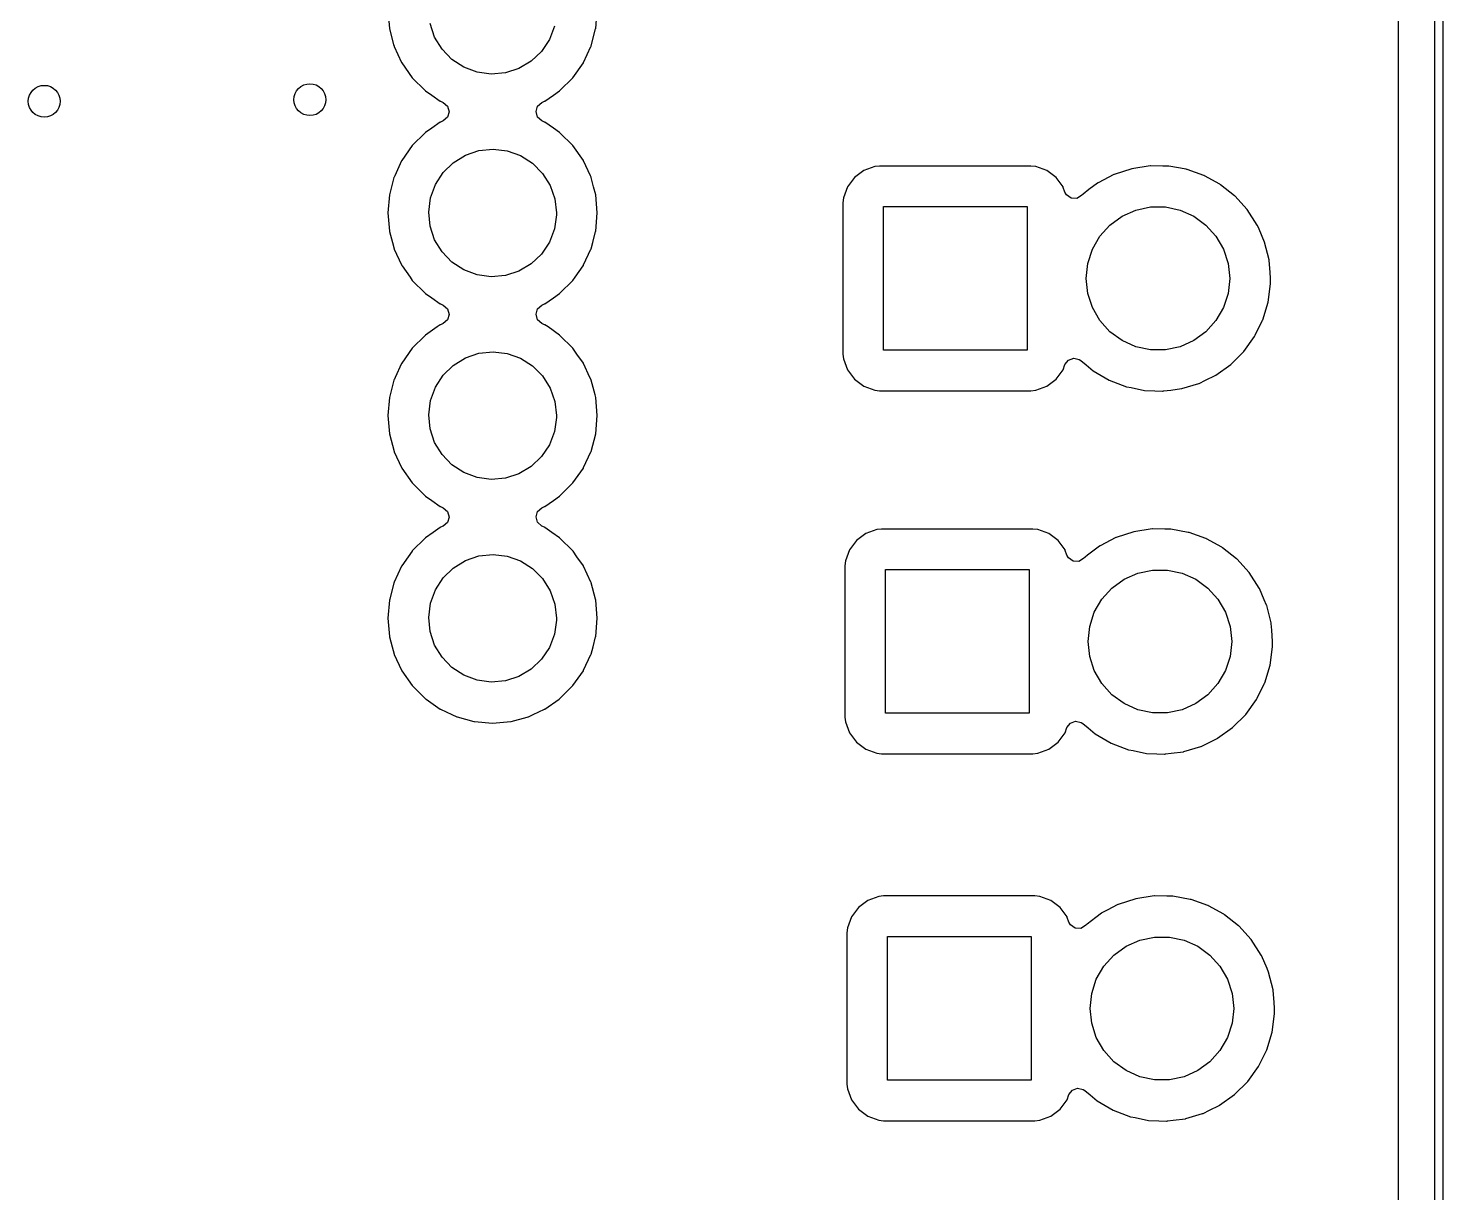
# Model space of a CAD drawing. Extents: x 10 to 287, y -200 to -10.
# Drawn here: x 160.11 to 177.84, y -110.64 to -96.05 of the extents above; entities that cross this region are included whole.
import ezdxf

# ---------------------------------------------------------------- set-up
doc = ezdxf.new("R2010")
doc.units = 0
doc.layers.add('BLACK', color=7, linetype='CONTINUOUS')

msp = doc.modelspace()

# ---------------------------------------------------------------- linework, layer by layer
at = {"layer": 'BLACK', "linetype": 'CONTINUOUS'}
for p, q in [((177.74, -125.135), (177.74, -55.285)), ((177.84, -55.235), (177.84, -125.185)), ((177.281, -57.4262), (177.281, -122.973)), ((164.617, -95.82), (164.636, -96.0481)), ((167.224, -96.0481), (167.243, -95.82)), ((164.636, -96.0481), (164.638, -96.0534)), ((164.638, -96.0534), (164.638, -96.0534)), ((164.638, -96.0534), (164.69, -96.2482)), ((165.204, -96.1556), (165.147, -95.9863)), ((166.705, -96.019), (166.642, -96.1857)), ((167.17, -96.2482), (167.222, -96.0534)), ((167.222, -96.0534), (167.224, -96.0481)), ((167.222, -96.0534), (167.222, -96.0534)), ((164.69, -96.2482), (164.696, -96.2692)), ((164.696, -96.2692), (164.698, -96.2742)), ((165.296, -96.3081), (165.204, -96.1556)), ((166.642, -96.1857), (166.543, -96.3342)), ((167.162, -96.2742), (167.164, -96.2692)), ((167.164, -96.2692), (167.17, -96.2482)), ((164.698, -96.2742), (164.698, -96.2742)), ((164.698, -96.2742), (164.79, -96.4718)), ((165.42, -96.4364), (165.296, -96.3081)), ((165.569, -96.5341), (165.42, -96.4364)), ((166.543, -96.3342), (166.414, -96.4572)), ((167.07, -96.4718), (167.162, -96.2742)), ((167.162, -96.2742), (167.162, -96.2742)), ((164.79, -96.4718), (164.79, -96.4718)), ((164.79, -96.4718), (164.792, -96.4767)), ((164.792, -96.4767), (164.924, -96.6643)), ((165.736, -96.5962), (165.569, -96.5341)), ((165.913, -96.6198), (165.736, -96.5962)), ((166.091, -96.6037), (165.913, -96.6198)), ((166.26, -96.5485), (166.091, -96.6037)), ((166.414, -96.4572), (166.26, -96.5485)), ((166.936, -96.6643), (167.068, -96.4767)), ((167.068, -96.4767), (167.07, -96.4718)), ((167.07, -96.4718), (167.07, -96.4718)), ((164.924, -96.6643), (165.086, -96.8262)), ((166.774, -96.8262), (166.936, -96.6643)), ((165.086, -96.8262), (165.09, -96.8294)), ((165.09, -96.8294), (165.09, -96.8294)), ((165.09, -96.8294), (165.168, -96.8841)), ((165.168, -96.8841), (165.273, -96.9575)), ((165.273, -96.9575), (165.278, -96.9598)), ((165.278, -96.9598), (165.278, -96.9598)), ((165.278, -96.9598), (165.312, -96.9758)), ((165.312, -96.9758), (165.366, -97.0227)), ((166.495, -97.021), (166.548, -96.9758)), ((166.548, -96.9758), (166.582, -96.9598)), ((166.582, -96.9598), (166.587, -96.9575)), ((166.582, -96.9598), (166.582, -96.9598)), ((166.587, -96.9575), (166.692, -96.8841)), ((166.692, -96.8841), (166.77, -96.8294)), ((166.77, -96.8294), (166.774, -96.8262)), ((166.77, -96.8294), (166.77, -96.8294)), ((165.365, -97.159), (165.312, -97.2042)), ((165.385, -97.091), (165.365, -97.159)), ((165.366, -97.0227), (165.385, -97.091)), ((166.475, -97.089), (166.495, -97.021)), ((166.494, -97.1573), (166.475, -97.089)), ((166.548, -97.2042), (166.494, -97.1573)), ((165.168, -97.2959), (165.09, -97.3506)), ((165.273, -97.2225), (165.168, -97.2959)), ((165.278, -97.2202), (165.273, -97.2225)), ((165.312, -97.2042), (165.278, -97.2202)), ((165.278, -97.2202), (165.278, -97.2202)), ((166.582, -97.2202), (166.548, -97.2042)), ((166.587, -97.2225), (166.582, -97.2202)), ((166.582, -97.2202), (166.582, -97.2202)), ((166.692, -97.2959), (166.587, -97.2225)), ((166.77, -97.3506), (166.692, -97.2959)), ((165.086, -97.3538), (164.924, -97.5157)), ((165.09, -97.3506), (165.086, -97.3538)), ((165.09, -97.3506), (165.09, -97.3506)), ((166.774, -97.3538), (166.77, -97.3506)), ((166.77, -97.3506), (166.77, -97.3506)), ((166.936, -97.5157), (166.774, -97.3538)), ((164.924, -97.5157), (164.792, -97.7033)), ((165.437, -97.7296), (165.589, -97.6361)), ((165.589, -97.6361), (165.758, -97.5787)), ((165.758, -97.5787), (165.936, -97.56)), ((165.936, -97.56), (166.113, -97.5811)), ((166.113, -97.5811), (166.281, -97.641)), ((166.281, -97.641), (166.431, -97.7365)), ((167.068, -97.7033), (166.936, -97.5157)), ((164.79, -97.7082), (164.704, -97.8934)), ((164.792, -97.7033), (164.79, -97.7082)), ((164.79, -97.7082), (164.79, -97.7082)), ((165.213, -98.0043), (165.31, -97.8544)), ((165.31, -97.8544), (165.437, -97.7296)), ((166.431, -97.7365), (166.557, -97.8631)), ((166.557, -97.8631), (166.651, -98.0143)), ((167.07, -97.7082), (167.068, -97.7033)), ((167.156, -97.8934), (167.07, -97.7082)), ((167.07, -97.7082), (167.07, -97.7082)), ((170.583, -97.8294), (170.467, -97.9167)), ((170.72, -97.7783), (170.583, -97.8294)), ((170.782, -97.7715), (170.72, -97.7783)), ((172.678, -97.7715), (170.782, -97.7715)), ((172.74, -97.7783), (172.678, -97.7715)), ((172.877, -97.8294), (172.74, -97.7783)), ((172.993, -97.9167), (172.877, -97.8294)), ((173.942, -97.8051), (173.722, -97.8771)), ((174.171, -97.7701), (173.942, -97.8051)), ((174.177, -97.7702), (174.171, -97.7701)), ((174.33, -97.7721), (174.177, -97.7702)), ((174.177, -97.7702), (174.177, -97.7702)), ((174.403, -97.7729), (174.33, -97.7721)), ((174.408, -97.7738), (174.403, -97.7729)), ((174.408, -97.7739), (174.408, -97.7738)), ((174.626, -97.8127), (174.408, -97.7739)), ((174.631, -97.8136), (174.626, -97.8127)), ((174.626, -97.8127), (174.626, -97.8127)), ((174.636, -97.8153), (174.631, -97.8136)), ((174.844, -97.8892), (174.636, -97.8153)), ((174.636, -97.8153), (174.636, -97.8153)), ((164.663, -98.0333), (164.636, -98.1319)), ((164.694, -97.9161), (164.663, -98.0333)), ((164.696, -97.9108), (164.694, -97.9161)), ((164.694, -97.9161), (164.694, -97.9161)), ((164.704, -97.8934), (164.696, -97.9108)), ((165.152, -98.1719), (165.213, -98.0043)), ((166.651, -98.0143), (166.71, -98.1828)), ((167.164, -97.9108), (167.156, -97.8934)), ((167.166, -97.9161), (167.164, -97.9108)), ((167.197, -98.0333), (167.166, -97.9161)), ((167.166, -97.9161), (167.166, -97.9161)), ((167.224, -98.1319), (167.197, -98.0333)), ((170.379, -98.0333), (170.328, -98.1697)), ((170.467, -97.9167), (170.379, -98.0333)), ((173.081, -98.0333), (172.993, -97.9167)), ((173.084, -98.0417), (173.081, -98.0333)), ((173.105, -98.0986), (173.084, -98.0417)), ((173.084, -98.0417), (173.084, -98.0417)), ((173.513, -97.9872), (173.406, -98.0676)), ((173.517, -97.9841), (173.513, -97.9872)), ((173.513, -97.9872), (173.513, -97.9872)), ((173.521, -97.9817), (173.517, -97.9841)), ((173.718, -97.8795), (173.521, -97.9817)), ((173.722, -97.8771), (173.718, -97.8795)), ((173.718, -97.8795), (173.718, -97.8795)), ((174.849, -97.8909), (174.844, -97.8892)), ((174.844, -97.8892), (174.844, -97.8892)), ((174.854, -97.8934), (174.849, -97.8909)), ((175.048, -98.0003), (174.854, -97.8934)), ((174.854, -97.8934), (174.854, -97.8934)), ((175.052, -98.0028), (175.048, -98.0003)), ((175.048, -98.0003), (175.048, -98.0003)), ((175.056, -98.006), (175.052, -98.0028)), ((175.23, -98.1432), (175.056, -98.006)), ((175.056, -98.006), (175.056, -98.006)), ((164.636, -98.1319), (164.617, -98.36)), ((165.13, -98.3488), (165.152, -98.1719)), ((166.71, -98.1828), (166.73, -98.36)), ((167.243, -98.36), (167.224, -98.1319)), ((170.328, -98.1697), (170.321, -98.2319)), ((173.124, -98.1321), (173.105, -98.0986)), ((173.182, -98.1734), (173.124, -98.1321)), ((173.253, -98.1768), (173.182, -98.1734)), ((173.314, -98.1414), (173.253, -98.1768)), ((173.332, -98.1231), (173.314, -98.1414)), ((173.406, -98.0676), (173.332, -98.1231)), ((175.234, -98.1464), (175.23, -98.1432)), ((175.23, -98.1432), (175.23, -98.1432)), ((175.39, -98.3177), (175.234, -98.1464)), ((164.617, -98.36), (164.636, -98.5881)), ((165.147, -98.5263), (165.13, -98.3488)), ((166.73, -98.3823), (166.705, -98.559)), ((166.73, -98.36), (166.73, -98.3823)), ((167.224, -98.5881), (167.243, -98.36)), ((170.321, -98.2319), (170.321, -100.128)), ((170.83, -100.08), (170.83, -98.28)), ((170.83, -98.28), (172.63, -98.28)), ((172.63, -98.28), (172.63, -100.08)), ((173.668, -98.5112), (173.82, -98.4006)), ((173.82, -98.4006), (173.992, -98.324)), ((173.992, -98.324), (174.176, -98.2849)), ((174.176, -98.2849), (174.364, -98.2849)), ((174.364, -98.2849), (174.548, -98.324)), ((174.548, -98.324), (174.72, -98.4006)), ((174.72, -98.4006), (174.872, -98.5112)), ((175.516, -98.5121), (175.39, -98.3177)), ((165.204, -98.6956), (165.147, -98.5263)), ((166.705, -98.559), (166.642, -98.7257)), ((173.542, -98.651), (173.668, -98.5112)), ((174.872, -98.5112), (174.998, -98.651)), ((175.518, -98.5169), (175.516, -98.5121)), ((175.538, -98.5628), (175.518, -98.5169)), ((175.518, -98.5169), (175.518, -98.5169)), ((175.608, -98.7245), (175.538, -98.5628)), ((164.636, -98.5881), (164.638, -98.5934)), ((164.638, -98.5934), (164.638, -98.5934)), ((164.638, -98.5934), (164.674, -98.7295)), ((164.674, -98.7295), (164.696, -98.8092)), ((165.296, -98.8481), (165.204, -98.6956)), ((166.642, -98.7257), (166.543, -98.8742)), ((167.164, -98.8092), (167.186, -98.7295)), ((167.186, -98.7295), (167.222, -98.5934)), ((167.222, -98.5934), (167.224, -98.5881)), ((167.222, -98.5934), (167.222, -98.5934)), ((173.448, -98.8139), (173.542, -98.651)), ((174.998, -98.651), (175.092, -98.8139)), ((175.664, -98.9492), (175.608, -98.7245)), ((164.696, -98.8092), (164.698, -98.8142)), ((164.698, -98.8142), (164.698, -98.8142)), ((164.698, -98.8142), (164.79, -99.0118)), ((165.42, -98.9764), (165.296, -98.8481)), ((166.543, -98.8742), (166.414, -98.9972)), ((167.07, -99.0118), (167.162, -98.8142)), ((167.162, -98.8142), (167.164, -98.8092)), ((167.162, -98.8142), (167.162, -98.8142)), ((173.39, -98.9929), (173.448, -98.8139)), ((175.092, -98.8139), (175.15, -98.9929)), ((164.79, -99.0118), (164.79, -99.0118)), ((164.79, -99.0118), (164.792, -99.0167)), ((164.792, -99.0167), (164.796, -99.0213)), ((164.796, -99.0213), (164.896, -99.1647)), ((165.569, -99.0741), (165.42, -98.9764)), ((165.736, -99.1362), (165.569, -99.0741)), ((166.26, -99.0885), (166.091, -99.1437)), ((166.414, -98.9972), (166.26, -99.0885)), ((166.964, -99.1647), (167.064, -99.0213)), ((167.064, -99.0213), (167.068, -99.0167)), ((167.068, -99.0167), (167.07, -99.0118)), ((167.07, -99.0118), (167.07, -99.0118)), ((173.37, -99.18), (173.39, -98.9929)), ((175.15, -98.9929), (175.17, -99.18)), ((175.665, -98.9543), (175.664, -98.9492)), ((175.677, -99.1024), (175.665, -98.9543)), ((175.665, -98.9543), (175.665, -98.9543)), ((175.683, -99.18), (175.677, -99.1024)), ((164.896, -99.1647), (164.924, -99.2043)), ((164.924, -99.2043), (165.086, -99.3662)), ((165.913, -99.1598), (165.736, -99.1362)), ((166.091, -99.1437), (165.913, -99.1598)), ((166.774, -99.3662), (166.936, -99.2043)), ((166.936, -99.2043), (166.964, -99.1647)), ((173.39, -99.3671), (173.37, -99.18)), ((175.17, -99.18), (175.15, -99.3671)), ((175.651, -99.4787), (175.682, -99.249)), ((175.682, -99.249), (175.683, -99.2043)), ((175.683, -99.1834), (175.683, -99.18)), ((175.683, -99.2043), (175.683, -99.1834)), ((175.683, -99.1834), (175.683, -99.1834)), ((165.086, -99.3662), (165.09, -99.3694)), ((165.09, -99.3694), (165.09, -99.3694)), ((165.09, -99.3694), (165.168, -99.4241)), ((165.168, -99.4241), (165.273, -99.4975)), ((166.587, -99.4975), (166.692, -99.4241)), ((166.692, -99.4241), (166.77, -99.3694)), ((166.77, -99.3694), (166.774, -99.3662)), ((166.77, -99.3694), (166.77, -99.3694)), ((173.448, -99.5461), (173.39, -99.3671)), ((175.15, -99.3671), (175.092, -99.5461)), ((165.273, -99.4975), (165.278, -99.4998)), ((165.278, -99.4998), (165.278, -99.4998)), ((165.278, -99.4998), (165.312, -99.5158)), ((165.312, -99.5158), (165.366, -99.5627)), ((165.385, -99.631), (165.365, -99.699)), ((165.366, -99.5627), (165.385, -99.631)), ((166.475, -99.629), (166.495, -99.561)), ((166.494, -99.6973), (166.475, -99.629)), ((166.495, -99.561), (166.548, -99.5158)), ((166.548, -99.5158), (166.582, -99.4998)), ((166.582, -99.4998), (166.587, -99.4975)), ((166.582, -99.4998), (166.582, -99.4998)), ((173.542, -99.709), (173.448, -99.5461)), ((175.092, -99.5461), (174.998, -99.709)), ((175.584, -99.7003), (175.651, -99.4787)), ((165.235, -99.789), (165.09, -99.8906)), ((165.273, -99.7625), (165.235, -99.789)), ((165.278, -99.7602), (165.273, -99.7625)), ((165.312, -99.7442), (165.278, -99.7602)), ((165.278, -99.7602), (165.278, -99.7602)), ((165.365, -99.699), (165.312, -99.7442)), ((166.548, -99.7442), (166.494, -99.6973)), ((166.582, -99.7602), (166.548, -99.7442)), ((166.587, -99.7625), (166.582, -99.7602)), ((166.582, -99.7602), (166.582, -99.7602)), ((166.625, -99.789), (166.587, -99.7625)), ((166.77, -99.8906), (166.625, -99.789)), ((173.668, -99.8488), (173.542, -99.709)), ((174.998, -99.709), (174.872, -99.8488)), ((175.49, -99.8906), (175.582, -99.7049)), ((175.582, -99.7049), (175.584, -99.7003)), ((175.582, -99.7049), (175.582, -99.7049)), ((165.086, -99.8938), (164.924, -100.056)), ((165.09, -99.8906), (165.086, -99.8938)), ((165.09, -99.8906), (165.09, -99.8906)), ((166.774, -99.8938), (166.77, -99.8906)), ((166.77, -99.8906), (166.77, -99.8906)), ((166.936, -100.056), (166.774, -99.8938)), ((173.82, -99.9594), (173.668, -99.8488)), ((173.992, -100.036), (173.82, -99.9594)), ((174.72, -99.9594), (174.548, -100.036)), ((174.872, -99.8488), (174.72, -99.9594)), ((175.346, -100.096), (175.481, -99.9079)), ((175.481, -99.9079), (175.49, -99.8906)), ((164.924, -100.056), (164.792, -100.243)), ((165.589, -100.176), (165.758, -100.119)), ((165.758, -100.119), (165.936, -100.1)), ((165.936, -100.1), (166.113, -100.121)), ((166.113, -100.121), (166.281, -100.181)), ((166.987, -100.128), (166.936, -100.056)), ((167.068, -100.243), (166.987, -100.128)), ((170.321, -100.128), (170.328, -100.19)), ((172.63, -100.08), (170.83, -100.08)), ((174.176, -100.075), (173.992, -100.036)), ((174.364, -100.075), (174.176, -100.075)), ((174.548, -100.036), (174.364, -100.075)), ((175.182, -100.259), (175.346, -100.096)), ((164.79, -100.248), (164.71, -100.42)), ((164.792, -100.243), (164.79, -100.248)), ((164.79, -100.248), (164.79, -100.248)), ((165.31, -100.394), (165.437, -100.27)), ((165.437, -100.27), (165.589, -100.176)), ((166.281, -100.181), (166.431, -100.277)), ((166.431, -100.277), (166.557, -100.403)), ((167.07, -100.248), (167.068, -100.243)), ((167.15, -100.42), (167.07, -100.248)), ((167.07, -100.248), (167.07, -100.248)), ((170.328, -100.19), (170.379, -100.327)), ((170.379, -100.327), (170.467, -100.443)), ((172.993, -100.443), (173.081, -100.327)), ((173.081, -100.327), (173.105, -100.261)), ((173.105, -100.261), (173.148, -100.204)), ((173.148, -100.204), (173.214, -100.18)), ((173.214, -100.18), (173.284, -100.195)), ((173.284, -100.195), (173.304, -100.208)), ((173.304, -100.208), (173.369, -100.262)), ((173.369, -100.262), (173.459, -100.338)), ((173.459, -100.338), (173.659, -100.455)), ((174.994, -100.394), (175.182, -100.259)), ((164.694, -100.456), (164.646, -100.638)), ((164.696, -100.451), (164.694, -100.456)), ((164.694, -100.456), (164.694, -100.456)), ((164.71, -100.42), (164.696, -100.451)), ((165.213, -100.544), (165.31, -100.394)), ((166.557, -100.403), (166.651, -100.554)), ((167.164, -100.451), (167.15, -100.42)), ((167.166, -100.456), (167.164, -100.451)), ((167.214, -100.638), (167.166, -100.456)), ((167.166, -100.456), (167.166, -100.456)), ((170.467, -100.443), (170.583, -100.531)), ((172.877, -100.531), (172.993, -100.443)), ((173.659, -100.455), (173.876, -100.537)), ((174.569, -100.561), (174.781, -100.497)), ((174.781, -100.497), (174.786, -100.496)), ((174.786, -100.496), (174.867, -100.456)), ((174.867, -100.456), (174.989, -100.396)), ((174.989, -100.396), (174.994, -100.394)), ((174.989, -100.396), (174.989, -100.396)), ((164.636, -100.672), (164.617, -100.9)), ((164.646, -100.638), (164.636, -100.672)), ((165.152, -100.712), (165.213, -100.544)), ((166.651, -100.554), (166.71, -100.723)), ((167.224, -100.672), (167.214, -100.638)), ((167.243, -100.9), (167.224, -100.672)), ((170.583, -100.531), (170.72, -100.582)), ((170.72, -100.582), (170.782, -100.588)), ((170.782, -100.588), (172.678, -100.588)), ((172.678, -100.588), (172.74, -100.582)), ((172.74, -100.582), (172.877, -100.531)), ((173.876, -100.537), (173.881, -100.538)), ((173.881, -100.538), (173.881, -100.538)), ((173.881, -100.538), (173.934, -100.549)), ((173.934, -100.549), (174.103, -100.583)), ((174.103, -100.583), (174.232, -100.588)), ((174.232, -100.588), (174.329, -100.592)), ((174.329, -100.592), (174.329, -100.592)), ((174.329, -100.592), (174.334, -100.592)), ((174.334, -100.592), (174.339, -100.591)), ((174.339, -100.591), (174.432, -100.579)), ((174.339, -100.591), (174.339, -100.591)), ((174.432, -100.579), (174.564, -100.562)), ((174.564, -100.562), (174.569, -100.561)), ((174.569, -100.561), (174.569, -100.561)), ((165.13, -100.889), (165.152, -100.712)), ((166.71, -100.723), (166.73, -100.9)), ((164.617, -100.9), (164.636, -101.128)), ((165.147, -101.066), (165.13, -100.889)), ((166.73, -100.922), (166.705, -101.099)), ((166.73, -100.9), (166.73, -100.922)), ((167.224, -101.128), (167.243, -100.9)), ((164.636, -101.128), (164.696, -101.349)), ((165.204, -101.236), (165.147, -101.066)), ((165.296, -101.388), (165.204, -101.236)), ((166.705, -101.099), (166.642, -101.266)), ((167.164, -101.349), (167.224, -101.128)), ((164.696, -101.349), (164.698, -101.354)), ((164.698, -101.354), (164.698, -101.354)), ((164.698, -101.354), (164.79, -101.552)), ((165.42, -101.516), (165.296, -101.388)), ((166.543, -101.414), (166.414, -101.537)), ((166.642, -101.266), (166.543, -101.414)), ((167.07, -101.552), (167.162, -101.354)), ((167.162, -101.354), (167.164, -101.349)), ((167.162, -101.354), (167.162, -101.354)), ((164.79, -101.552), (164.79, -101.552)), ((164.79, -101.552), (164.792, -101.557)), ((164.792, -101.557), (164.924, -101.744)), ((165.569, -101.614), (165.42, -101.516)), ((166.414, -101.537), (166.26, -101.629)), ((166.936, -101.744), (167.068, -101.557)), ((167.068, -101.557), (167.07, -101.552)), ((167.07, -101.552), (167.07, -101.552)), ((164.924, -101.744), (165.086, -101.906)), ((165.736, -101.676), (165.569, -101.614)), ((165.913, -101.7), (165.736, -101.676)), ((166.091, -101.684), (165.913, -101.7)), ((166.26, -101.629), (166.091, -101.684)), ((166.774, -101.906), (166.936, -101.744)), ((165.086, -101.906), (165.09, -101.909)), ((165.09, -101.909), (165.09, -101.909)), ((165.09, -101.909), (165.168, -101.964)), ((166.692, -101.964), (166.77, -101.909)), ((166.77, -101.909), (166.774, -101.906)), ((166.77, -101.909), (166.77, -101.909)), ((165.168, -101.964), (165.273, -102.038)), ((165.273, -102.038), (165.278, -102.04)), ((165.278, -102.04), (165.278, -102.04)), ((165.278, -102.04), (165.312, -102.056)), ((165.312, -102.056), (165.366, -102.103)), ((165.366, -102.103), (165.385, -102.171)), ((166.475, -102.169), (166.495, -102.101)), ((166.495, -102.101), (166.548, -102.056)), ((166.548, -102.056), (166.582, -102.04)), ((166.582, -102.04), (166.587, -102.038)), ((166.582, -102.04), (166.582, -102.04)), ((166.587, -102.038), (166.692, -101.964)), ((165.273, -102.302), (165.187, -102.363)), ((165.278, -102.3), (165.273, -102.302)), ((165.312, -102.284), (165.278, -102.3)), ((165.278, -102.3), (165.278, -102.3)), ((165.365, -102.239), (165.312, -102.284)), ((165.385, -102.171), (165.365, -102.239)), ((166.494, -102.237), (166.475, -102.169)), ((166.548, -102.284), (166.494, -102.237)), ((166.582, -102.3), (166.548, -102.284)), ((166.587, -102.302), (166.582, -102.3)), ((166.582, -102.3), (166.582, -102.3)), ((166.673, -102.363), (166.587, -102.302)), ((165.086, -102.434), (164.924, -102.596)), ((165.09, -102.431), (165.086, -102.434)), ((165.187, -102.363), (165.09, -102.431)), ((165.09, -102.431), (165.09, -102.431)), ((166.77, -102.431), (166.673, -102.363)), ((166.774, -102.434), (166.77, -102.431)), ((166.77, -102.431), (166.77, -102.431)), ((166.936, -102.596), (166.774, -102.434)), ((170.492, -102.467), (170.404, -102.583)), ((170.608, -102.379), (170.492, -102.467)), ((170.745, -102.328), (170.608, -102.379)), ((170.807, -102.322), (170.745, -102.328)), ((172.703, -102.322), (170.807, -102.322)), ((172.765, -102.328), (172.703, -102.322)), ((172.902, -102.379), (172.765, -102.328)), ((173.018, -102.467), (172.902, -102.379)), ((173.106, -102.583), (173.018, -102.467)), ((173.743, -102.429), (173.546, -102.532)), ((173.747, -102.427), (173.743, -102.429)), ((173.743, -102.429), (173.743, -102.429)), ((173.967, -102.355), (173.747, -102.427)), ((174.196, -102.32), (173.967, -102.355)), ((174.202, -102.32), (174.196, -102.32)), ((174.355, -102.322), (174.202, -102.32)), ((174.202, -102.32), (174.202, -102.32)), ((174.428, -102.323), (174.355, -102.322)), ((174.433, -102.324), (174.428, -102.323)), ((174.651, -102.363), (174.433, -102.324)), ((174.433, -102.324), (174.433, -102.324)), ((174.656, -102.364), (174.651, -102.363)), ((174.651, -102.363), (174.651, -102.363)), ((174.661, -102.365), (174.656, -102.364)), ((174.869, -102.439), (174.661, -102.365)), ((174.661, -102.365), (174.661, -102.365)), ((174.874, -102.441), (174.869, -102.439)), ((174.869, -102.439), (174.869, -102.439)), ((174.879, -102.443), (174.874, -102.441)), ((175.073, -102.55), (174.879, -102.443)), ((174.879, -102.443), (174.879, -102.443)), ((164.921, -102.6), (164.872, -102.67)), ((164.924, -102.596), (164.921, -102.6)), ((164.921, -102.6), (164.921, -102.6)), ((165.758, -102.659), (165.936, -102.64)), ((165.936, -102.64), (166.113, -102.661)), ((166.939, -102.6), (166.936, -102.596)), ((166.988, -102.67), (166.939, -102.6)), ((166.939, -102.6), (166.939, -102.6)), ((170.404, -102.583), (170.353, -102.72)), ((173.109, -102.592), (173.106, -102.583)), ((173.13, -102.649), (173.109, -102.592)), ((173.109, -102.592), (173.109, -102.592)), ((173.149, -102.682), (173.13, -102.649)), ((173.389, -102.649), (173.357, -102.673)), ((173.538, -102.537), (173.389, -102.649)), ((173.542, -102.534), (173.538, -102.537)), ((173.538, -102.537), (173.538, -102.537)), ((173.546, -102.532), (173.542, -102.534)), ((175.077, -102.553), (175.073, -102.55)), ((175.073, -102.55), (175.073, -102.55)), ((175.081, -102.556), (175.077, -102.553)), ((175.255, -102.693), (175.081, -102.556)), ((175.081, -102.556), (175.081, -102.556)), ((164.79, -102.788), (164.698, -102.986)), ((164.792, -102.783), (164.79, -102.788)), ((164.79, -102.788), (164.79, -102.788)), ((164.872, -102.67), (164.792, -102.783)), ((165.31, -102.934), (165.437, -102.81)), ((165.437, -102.81), (165.589, -102.716)), ((165.589, -102.716), (165.758, -102.659)), ((166.113, -102.661), (166.281, -102.721)), ((166.281, -102.721), (166.431, -102.817)), ((166.431, -102.817), (166.557, -102.943)), ((167.068, -102.783), (166.988, -102.67)), ((167.07, -102.788), (167.068, -102.783)), ((167.162, -102.986), (167.07, -102.788)), ((167.07, -102.788), (167.07, -102.788)), ((170.353, -102.72), (170.346, -102.782)), ((170.346, -102.782), (170.346, -104.678)), ((170.855, -104.63), (170.855, -102.83)), ((170.855, -102.83), (172.655, -102.83)), ((172.655, -102.83), (172.655, -104.63)), ((173.207, -102.723), (173.149, -102.682)), ((173.278, -102.727), (173.207, -102.723)), ((173.339, -102.691), (173.278, -102.727)), ((173.357, -102.673), (173.339, -102.691)), ((175.259, -102.696), (175.255, -102.693)), ((175.255, -102.693), (175.255, -102.693)), ((175.415, -102.868), (175.259, -102.696)), ((164.694, -102.996), (164.64, -103.199)), ((164.696, -102.991), (164.694, -102.996)), ((164.694, -102.996), (164.694, -102.996)), ((164.698, -102.986), (164.696, -102.991)), ((165.213, -103.084), (165.31, -102.934)), ((166.557, -102.943), (166.651, -103.094)), ((167.164, -102.991), (167.162, -102.986)), ((167.166, -102.996), (167.164, -102.991)), ((167.22, -103.199), (167.166, -102.996)), ((167.166, -102.996), (167.166, -102.996)), ((173.693, -103.061), (173.845, -102.951)), ((173.845, -102.951), (174.017, -102.874)), ((174.017, -102.874), (174.201, -102.835)), ((174.201, -102.835), (174.389, -102.835)), ((174.389, -102.835), (174.573, -102.874)), ((174.573, -102.874), (174.745, -102.951)), ((174.745, -102.951), (174.897, -103.061)), ((175.541, -103.062), (175.415, -102.868)), ((165.152, -103.252), (165.213, -103.084)), ((166.651, -103.094), (166.71, -103.263)), ((173.567, -103.201), (173.693, -103.061)), ((174.897, -103.061), (175.023, -103.201)), ((175.543, -103.067), (175.541, -103.062)), ((175.603, -103.207), (175.543, -103.067)), ((175.543, -103.067), (175.543, -103.067)), ((164.636, -103.212), (164.617, -103.44)), ((164.64, -103.199), (164.636, -103.212)), ((165.13, -103.429), (165.152, -103.252)), ((166.71, -103.263), (166.73, -103.44)), ((167.224, -103.212), (167.22, -103.199)), ((167.243, -103.44), (167.224, -103.212)), ((173.415, -103.543), (173.473, -103.364)), ((173.473, -103.364), (173.567, -103.201)), ((175.023, -103.201), (175.117, -103.364)), ((175.117, -103.364), (175.175, -103.543)), ((175.633, -103.275), (175.603, -103.207)), ((175.634, -103.28), (175.633, -103.275)), ((175.647, -103.332), (175.634, -103.28)), ((175.634, -103.28), (175.634, -103.28)), ((175.689, -103.499), (175.647, -103.332)), ((164.617, -103.44), (164.636, -103.668)), ((165.147, -103.606), (165.13, -103.429)), ((166.73, -103.462), (166.705, -103.639)), ((166.73, -103.44), (166.73, -103.462)), ((167.224, -103.668), (167.243, -103.44)), ((173.395, -103.73), (173.415, -103.543)), ((175.175, -103.543), (175.195, -103.73)), ((175.69, -103.504), (175.689, -103.499)), ((175.697, -103.59), (175.69, -103.504)), ((175.69, -103.504), (175.69, -103.504)), ((164.636, -103.668), (164.638, -103.673)), ((164.638, -103.673), (164.638, -103.673)), ((164.638, -103.673), (164.671, -103.796)), ((165.204, -103.776), (165.147, -103.606)), ((166.705, -103.639), (166.642, -103.806)), ((167.189, -103.796), (167.222, -103.673)), ((167.222, -103.673), (167.224, -103.668)), ((167.222, -103.673), (167.222, -103.673)), ((175.708, -103.73), (175.697, -103.59)), ((164.671, -103.796), (164.696, -103.889)), ((164.696, -103.889), (164.698, -103.894)), ((164.698, -103.894), (164.698, -103.894)), ((164.698, -103.894), (164.79, -104.092)), ((165.296, -103.928), (165.204, -103.776)), ((166.642, -103.806), (166.543, -103.954)), ((167.07, -104.092), (167.162, -103.894)), ((167.162, -103.894), (167.164, -103.889)), ((167.162, -103.894), (167.162, -103.894)), ((167.164, -103.889), (167.189, -103.796)), ((173.415, -103.917), (173.395, -103.73)), ((175.195, -103.73), (175.175, -103.917)), ((175.676, -104.029), (175.707, -103.799)), ((175.707, -103.769), (175.708, -103.733)), ((175.707, -103.799), (175.707, -103.769)), ((175.708, -103.733), (175.708, -103.73)), ((175.708, -103.733), (175.708, -103.733)), ((165.42, -104.056), (165.296, -103.928)), ((165.569, -104.154), (165.42, -104.056)), ((166.543, -103.954), (166.414, -104.077)), ((173.473, -104.096), (173.415, -103.917)), ((175.175, -103.917), (175.117, -104.096)), ((175.609, -104.25), (175.676, -104.029)), ((164.79, -104.092), (164.79, -104.092)), ((164.79, -104.092), (164.792, -104.097)), ((164.792, -104.097), (164.924, -104.284)), ((165.736, -104.216), (165.569, -104.154)), ((165.913, -104.24), (165.736, -104.216)), ((166.091, -104.224), (165.913, -104.24)), ((166.26, -104.169), (166.091, -104.224)), ((166.414, -104.077), (166.26, -104.169)), ((166.936, -104.284), (167.068, -104.097)), ((167.068, -104.097), (167.07, -104.092)), ((167.07, -104.092), (167.07, -104.092)), ((173.567, -104.259), (173.473, -104.096)), ((175.117, -104.096), (175.023, -104.259)), ((175.607, -104.255), (175.609, -104.25)), ((164.924, -104.284), (165.086, -104.446)), ((166.774, -104.446), (166.936, -104.284)), ((173.693, -104.399), (173.567, -104.259)), ((173.845, -104.509), (173.693, -104.399)), ((174.897, -104.399), (174.745, -104.509)), ((175.023, -104.259), (174.897, -104.399)), ((175.514, -104.443), (175.607, -104.255)), ((175.607, -104.255), (175.607, -104.255)), ((165.086, -104.446), (165.09, -104.449)), ((165.09, -104.449), (165.09, -104.449)), ((165.09, -104.449), (165.096, -104.453)), ((165.096, -104.453), (165.273, -104.578)), ((165.273, -104.578), (165.278, -104.58)), ((165.278, -104.58), (165.278, -104.58)), ((165.278, -104.58), (165.42, -104.646)), ((166.44, -104.646), (166.582, -104.58)), ((166.582, -104.58), (166.587, -104.578)), ((166.582, -104.58), (166.582, -104.58)), ((166.587, -104.578), (166.764, -104.453)), ((166.764, -104.453), (166.77, -104.449)), ((166.77, -104.449), (166.774, -104.446)), ((166.77, -104.449), (166.77, -104.449)), ((174.017, -104.586), (173.845, -104.509)), ((174.201, -104.625), (174.017, -104.586)), ((174.573, -104.586), (174.389, -104.625)), ((174.745, -104.509), (174.573, -104.586)), ((175.371, -104.646), (175.506, -104.458)), ((175.506, -104.458), (175.514, -104.443)), ((165.42, -104.646), (165.481, -104.674)), ((165.481, -104.674), (165.486, -104.676)), ((165.486, -104.676), (165.486, -104.676)), ((165.486, -104.676), (165.697, -104.732)), ((165.697, -104.732), (165.697, -104.732)), ((165.697, -104.732), (165.702, -104.734)), ((165.702, -104.734), (165.93, -104.753)), ((165.93, -104.753), (166.158, -104.734)), ((166.158, -104.734), (166.163, -104.732)), ((166.163, -104.732), (166.365, -104.678)), ((166.163, -104.732), (166.163, -104.732)), ((166.365, -104.678), (166.374, -104.676)), ((166.374, -104.676), (166.379, -104.674)), ((166.374, -104.676), (166.374, -104.676)), ((166.379, -104.674), (166.44, -104.646)), ((170.346, -104.678), (170.353, -104.74)), ((170.353, -104.74), (170.404, -104.877)), ((172.655, -104.63), (170.855, -104.63)), ((173.13, -104.811), (173.173, -104.754)), ((173.173, -104.754), (173.239, -104.73)), ((173.239, -104.73), (173.309, -104.745)), ((173.309, -104.745), (173.329, -104.758)), ((173.329, -104.758), (173.394, -104.812)), ((174.389, -104.625), (174.201, -104.625)), ((175.207, -104.809), (175.371, -104.646)), ((170.404, -104.877), (170.492, -104.993)), ((173.018, -104.993), (173.106, -104.877)), ((173.106, -104.877), (173.13, -104.811)), ((173.394, -104.812), (173.484, -104.888)), ((173.484, -104.888), (173.684, -105.005)), ((174.829, -105.037), (175.014, -104.946)), ((175.014, -104.946), (175.019, -104.944)), ((175.014, -104.946), (175.014, -104.946)), ((175.019, -104.944), (175.207, -104.809)), ((170.492, -104.993), (170.608, -105.081)), ((170.608, -105.081), (170.745, -105.132)), ((170.745, -105.132), (170.807, -105.138)), ((170.807, -105.138), (172.703, -105.138)), ((172.703, -105.138), (172.765, -105.132)), ((172.765, -105.132), (172.902, -105.081)), ((172.902, -105.081), (173.018, -104.993)), ((173.684, -105.005), (173.901, -105.087)), ((173.901, -105.087), (173.906, -105.088)), ((173.906, -105.088), (173.906, -105.088)), ((173.906, -105.088), (173.959, -105.099)), ((173.959, -105.099), (174.128, -105.133)), ((174.128, -105.133), (174.257, -105.138)), ((174.257, -105.138), (174.354, -105.142)), ((174.364, -105.141), (174.438, -105.132)), ((174.438, -105.132), (174.589, -105.112)), ((174.589, -105.112), (174.594, -105.111)), ((174.594, -105.111), (174.806, -105.047)), ((174.594, -105.111), (174.594, -105.111)), ((174.806, -105.047), (174.811, -105.046)), ((174.811, -105.046), (174.829, -105.037)), ((174.354, -105.142), (174.354, -105.142)), ((174.354, -105.142), (174.359, -105.142)), ((174.359, -105.142), (174.364, -105.141)), ((174.364, -105.141), (174.364, -105.141)), ((170.517, -107.067), (170.429, -107.183)), ((170.633, -106.979), (170.517, -107.067)), ((170.77, -106.928), (170.633, -106.979)), ((170.832, -106.921), (170.77, -106.928)), ((172.728, -106.921), (170.832, -106.921)), ((172.79, -106.928), (172.728, -106.921)), ((172.927, -106.979), (172.79, -106.928)), ((173.043, -107.067), (172.927, -106.979)), ((173.131, -107.183), (173.043, -107.067)), ((173.768, -107.029), (173.633, -107.1)), ((173.772, -107.027), (173.768, -107.029)), ((173.768, -107.029), (173.768, -107.029)), ((173.992, -106.955), (173.772, -107.027)), ((174.221, -106.92), (173.992, -106.955)), ((174.227, -106.92), (174.221, -106.92)), ((174.38, -106.922), (174.227, -106.92)), ((174.227, -106.92), (174.227, -106.92)), ((174.453, -106.923), (174.38, -106.922)), ((174.458, -106.924), (174.453, -106.923)), ((174.676, -106.963), (174.458, -106.924)), ((174.458, -106.924), (174.458, -106.924)), ((174.681, -106.964), (174.676, -106.963)), ((174.676, -106.963), (174.676, -106.963)), ((174.686, -106.965), (174.681, -106.964)), ((174.894, -107.039), (174.686, -106.965)), ((174.686, -106.965), (174.686, -106.965)), ((174.899, -107.041), (174.894, -107.039)), ((174.894, -107.039), (174.894, -107.039)), ((174.904, -107.043), (174.899, -107.041)), ((175.098, -107.15), (174.904, -107.043)), ((174.904, -107.043), (174.904, -107.043)), ((170.429, -107.183), (170.378, -107.32)), ((173.134, -107.192), (173.131, -107.183)), ((173.155, -107.249), (173.134, -107.192)), ((173.134, -107.192), (173.134, -107.192)), ((173.174, -107.282), (173.155, -107.249)), ((173.49, -107.192), (173.382, -107.273)), ((173.563, -107.137), (173.49, -107.192)), ((173.567, -107.134), (173.563, -107.137)), ((173.563, -107.137), (173.563, -107.137)), ((173.633, -107.1), (173.567, -107.134)), ((175.102, -107.153), (175.098, -107.15)), ((175.098, -107.15), (175.098, -107.15)), ((175.106, -107.156), (175.102, -107.153)), ((175.28, -107.293), (175.106, -107.156)), ((175.106, -107.156), (175.106, -107.156)), ((170.378, -107.32), (170.371, -107.382)), ((170.371, -107.382), (170.371, -109.278)), ((170.88, -109.23), (170.88, -107.43)), ((170.88, -107.43), (172.68, -107.43)), ((172.68, -107.43), (172.68, -109.23)), ((173.232, -107.323), (173.174, -107.282)), ((173.303, -107.327), (173.232, -107.323)), ((173.364, -107.291), (173.303, -107.327)), ((173.372, -107.284), (173.364, -107.291)), ((173.382, -107.273), (173.372, -107.284)), ((174.042, -107.474), (174.226, -107.435)), ((174.226, -107.435), (174.414, -107.435)), ((174.414, -107.435), (174.598, -107.474)), ((175.284, -107.296), (175.28, -107.293)), ((175.28, -107.293), (175.28, -107.293)), ((175.44, -107.468), (175.284, -107.296)), ((173.718, -107.661), (173.87, -107.551)), ((173.87, -107.551), (174.042, -107.474)), ((174.598, -107.474), (174.77, -107.551)), ((174.77, -107.551), (174.922, -107.661)), ((175.566, -107.662), (175.44, -107.468)), ((173.592, -107.801), (173.718, -107.661)), ((174.922, -107.661), (175.048, -107.801)), ((175.568, -107.667), (175.566, -107.662)), ((175.638, -107.828), (175.568, -107.667)), ((175.568, -107.667), (175.568, -107.667)), ((173.44, -108.143), (173.498, -107.964)), ((173.498, -107.964), (173.592, -107.801)), ((175.048, -107.801), (175.142, -107.964)), ((175.142, -107.964), (175.2, -108.143)), ((175.658, -107.875), (175.638, -107.828)), ((175.714, -108.099), (175.658, -107.875)), ((173.42, -108.33), (173.44, -108.143)), ((175.2, -108.143), (175.22, -108.33)), ((175.715, -108.104), (175.714, -108.099)), ((175.727, -108.253), (175.715, -108.104)), ((175.715, -108.104), (175.715, -108.104)), ((173.44, -108.517), (173.42, -108.33)), ((175.22, -108.33), (175.2, -108.517)), ((175.733, -108.33), (175.727, -108.253)), ((175.732, -108.399), (175.733, -108.33)), ((175.701, -108.629), (175.732, -108.399)), ((173.498, -108.696), (173.44, -108.517)), ((175.2, -108.517), (175.142, -108.696)), ((175.634, -108.85), (175.701, -108.629)), ((173.592, -108.859), (173.498, -108.696)), ((173.718, -108.999), (173.592, -108.859)), ((175.048, -108.859), (174.922, -108.999)), ((175.142, -108.696), (175.048, -108.859)), ((175.531, -109.058), (175.634, -108.85)), ((173.87, -109.109), (173.718, -108.999)), ((174.922, -108.999), (174.77, -109.109)), ((174.042, -109.186), (173.87, -109.109)), ((174.226, -109.225), (174.042, -109.186)), ((174.598, -109.186), (174.414, -109.225)), ((174.77, -109.109), (174.598, -109.186)), ((175.396, -109.246), (175.531, -109.058)), ((170.371, -109.278), (170.378, -109.34)), ((170.378, -109.34), (170.429, -109.477)), ((172.68, -109.23), (170.88, -109.23)), ((173.155, -109.411), (173.198, -109.354)), ((173.198, -109.354), (173.264, -109.33)), ((173.264, -109.33), (173.334, -109.345)), ((173.334, -109.345), (173.354, -109.358)), ((173.354, -109.358), (173.419, -109.412)), ((174.414, -109.225), (174.226, -109.225)), ((175.232, -109.409), (175.396, -109.246)), ((170.429, -109.477), (170.517, -109.593)), ((173.043, -109.593), (173.131, -109.477)), ((173.131, -109.477), (173.155, -109.411)), ((173.419, -109.412), (173.509, -109.488)), ((173.509, -109.488), (173.709, -109.605)), ((174.916, -109.606), (175.039, -109.546)), ((175.039, -109.546), (175.044, -109.544)), ((175.039, -109.546), (175.039, -109.546)), ((175.044, -109.544), (175.232, -109.409)), ((170.517, -109.593), (170.633, -109.681)), ((170.633, -109.681), (170.77, -109.732)), ((170.77, -109.732), (170.832, -109.739)), ((170.832, -109.739), (172.728, -109.739)), ((172.728, -109.739), (172.79, -109.732)), ((172.79, -109.732), (172.927, -109.681)), ((172.927, -109.681), (173.043, -109.593)), ((173.709, -109.605), (173.926, -109.687)), ((173.926, -109.687), (173.931, -109.688)), ((173.931, -109.688), (173.931, -109.688)), ((173.931, -109.688), (173.984, -109.699)), ((173.984, -109.699), (174.153, -109.733)), ((174.153, -109.733), (174.282, -109.738)), ((174.282, -109.738), (174.379, -109.742)), ((174.379, -109.742), (174.379, -109.742)), ((174.379, -109.742), (174.384, -109.742)), ((174.384, -109.742), (174.389, -109.741)), ((174.389, -109.741), (174.463, -109.732)), ((174.389, -109.741), (174.389, -109.741)), ((174.463, -109.732), (174.614, -109.712)), ((174.614, -109.712), (174.619, -109.711)), ((174.619, -109.711), (174.831, -109.647)), ((174.619, -109.711), (174.619, -109.711)), ((174.831, -109.647), (174.836, -109.646)), ((174.836, -109.646), (174.916, -109.606))]:
    msp.add_line(p, q, dxfattribs=at)
at = {"layer": 'BLACK'}
for centre in [(160.31, -96.96), (163.64, -96.94)]:
    msp.add_circle(centre, 0.2, dxfattribs=at)

doc.saveas('drawing.dxf')
